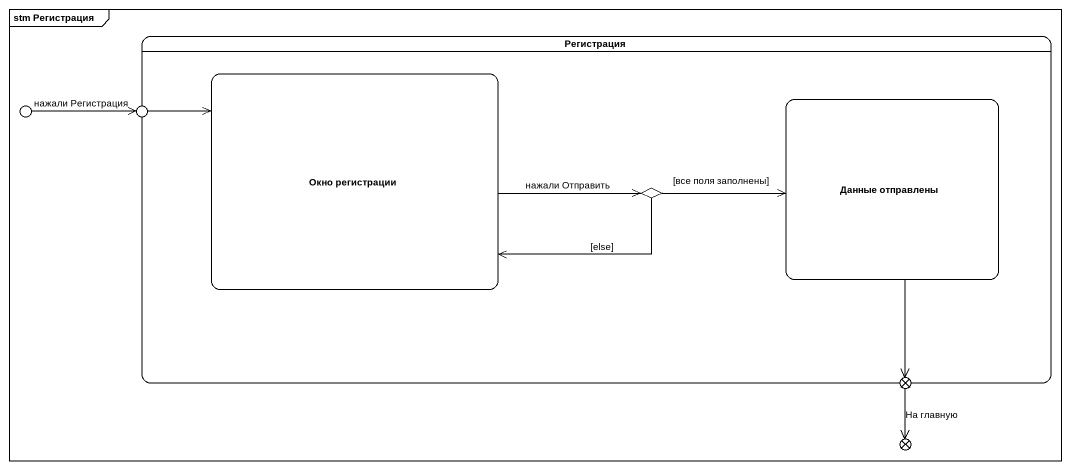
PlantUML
@startuml
mainframe stm Регистрация
hide empty description
state Регистрация {
  state "Окно регистрации" as Окно_регистрации
  state "Данные отправлены" as Данные_отправлены
  state choice1 <<choice>>
}
state entry1 <<choice>>
state entry2 <<choice>>
state exit1 <<choice>>
state "На главную" as На_главную <<choice>>
Окно_регистрации -right-> choice1 : нажали Отправить
entry1 -right-> entry2 : нажали Регистрация
entry2 -right-> Окно_регистрации
Данные_отправлены --> exit1
choice1 -left-> Окно_регистрации : [else]
choice1 -right-> Данные_отправлены : [все поля заполнены]
exit1 --> На_главную
@enduml
